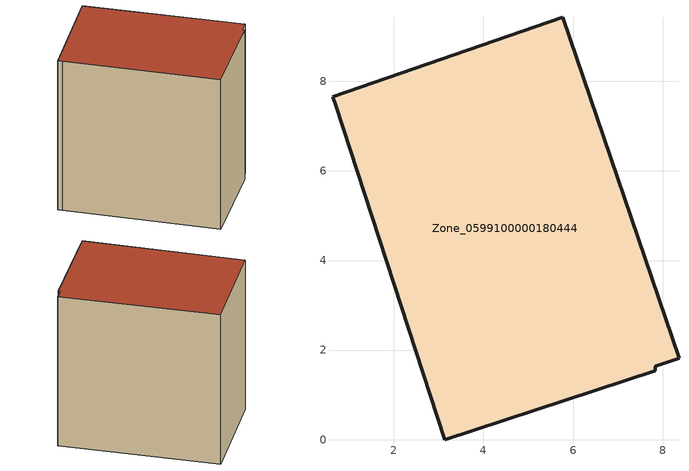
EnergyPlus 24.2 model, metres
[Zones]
Zone_0599100000180444
 floor ground (C_G): 8.37,1.82 7.83,1.64 7.84,1.53 3.14,0 0.7,7.46 0.63,7.66 5.77,9.43 z2.37
 wall outside (C_F): 3.14,0 7.84,1.53 7.83,1.64 8.37,1.82 5.77,9.43 0.63,7.66 0.7,7.46 3.14,0 z2.37:10.63
 roof outside (C_R): 7.83,1.64 8.37,1.82 5.77,9.43 0.63,7.66 0.7,7.46 3.14,0 7.84,1.53 z10.63
[BUILDING]
Pand.0599100000180444: North Axis=0; Terrain=City; Loads Convergence Tolerance Value=0.04; Temperature Convergence Tolerance Value=0.4; Solar Distribution=FullExterior; Maximum Number of Warmup Days=25; Minimum Number of Warmup Days=1
[Site:Location]
Rotterdam.The.Hague.AP_ZH_NLD Design_Conditions: Latitude=51.96; Longitude=4.45; Time Zone=1; Elevation=-4.5
[SITE:GROUNDTEMPERATURE:BUILDINGSURFACE]
18, 18, 18, 18, 18, 18, 18, 18, 18, 18, 18, 18
[MATERIAL] Thermal Absorptance=0.9; Solar Absorptance=0.7; Visible Absorptance=0.7
Name | Roughness | Thickness | Conductivity | Density | Specific Heat
G.TC.1946-1964 | MediumSmooth | 0.15 | 1 | 540 | 1210
F.TC.1946-1964 | Rough | 0.3 | 0.857143 | 1920 | 840
R.TC.1946-1964 | MediumRough | 0.2 | 0.235294 | 1500 | 1000
[CONSTRUCTION]
C_G: G.TC.1946-1964
C_F: F.TC.1946-1964
C_R: R.TC.1946-1964
[ZONE]
Zone_0599100000180444: Type=1; Multiplier=1; Ceiling Height=Autocalculate; Volume=Autocalculate; Floor Area=autocalculate; Part of Total Floor Area=Yes
[ZONEINFILTRATION:DESIGNFLOWRATE]
Infil_Zone_0599100000180444: Zone or ZoneList or Space or SpaceList=Zone_0599100000180444; Schedule=AlwaysOn; Design Flow Rate Calculation Method=Flow/Area; Flow Rate per Floor Area=0.003; Constant Term Coefficient=1; Temperature Term Coefficient=0; Velocity Term Coefficient=0; Velocity Squared Term Coefficient=0
[HVACTEMPLATE:ZONE:IDEALLOADSAIRSYSTEM]
Zone_0599100000180444: Maximum Heating Supply Air Temperature=50; Minimum Cooling Supply Air Temperature=13; Maximum Heating Supply Air Humidity Ratio=0.0156; Minimum Cooling Supply Air Humidity Ratio=0.0077; Heating Limit=NoLimit; Cooling Limit=NoLimit; Dehumidification Control Type=ConstantSensibleHeatRatio; Cooling Sensible Heat Ratio=0.7; Dehumidification Setpoint=60; Humidification Control Type=None; Humidification Setpoint=30; Outdoor Air Method=None; Outdoor Air Flow Rate per Person=0.00944; Outdoor Air Flow Rate per Zone Floor Area=0; Outdoor Air Flow Rate per Zone=0; Demand Controlled Ventilation Type=None; Outdoor Air Economizer Type=NoEconomizer; Heat Recovery Type=None; Sensible Heat Recovery Effectiveness=0.7; Latent Heat Recovery Effectiveness=0.65
[ZONECONTROL:THERMOSTAT]
ThermostatControl_Zone_0599100000180444: Zone or ZoneList=Zone_0599100000180444; Control Type Schedule=DualSetpointControlType; Control 1=Thermostat_Zone_0599100000180444; Temperature Difference Between Cutout And Setpoint=0
[THERMOSTATSETPOINT:DUALSETPOINT]
Thermostat_Zone_0599100000180444: Heating Setpoint Temperature Schedule=HeatingSetpoint_Zone_0599100000180444; Cooling Setpoint Temperature Schedule=CoolingSetpoint_Zone_0599100000180444
[SCHEDULE:COMPACT]
HeatingSetpoint_Zone_0599100000180444: Through: 12/31, For: AllDays, Until: 24:00, 21
CoolingSetpoint_Zone_0599100000180444: Through: 12/31, For: AllDays, Until: 24:00, 24
DualSetpointControlType: Through: 12/31, For: AllDays, Until: 24:00, 4
AlwaysOn: Through: 12/31, For: AllDays, Until: 24:00, 1
